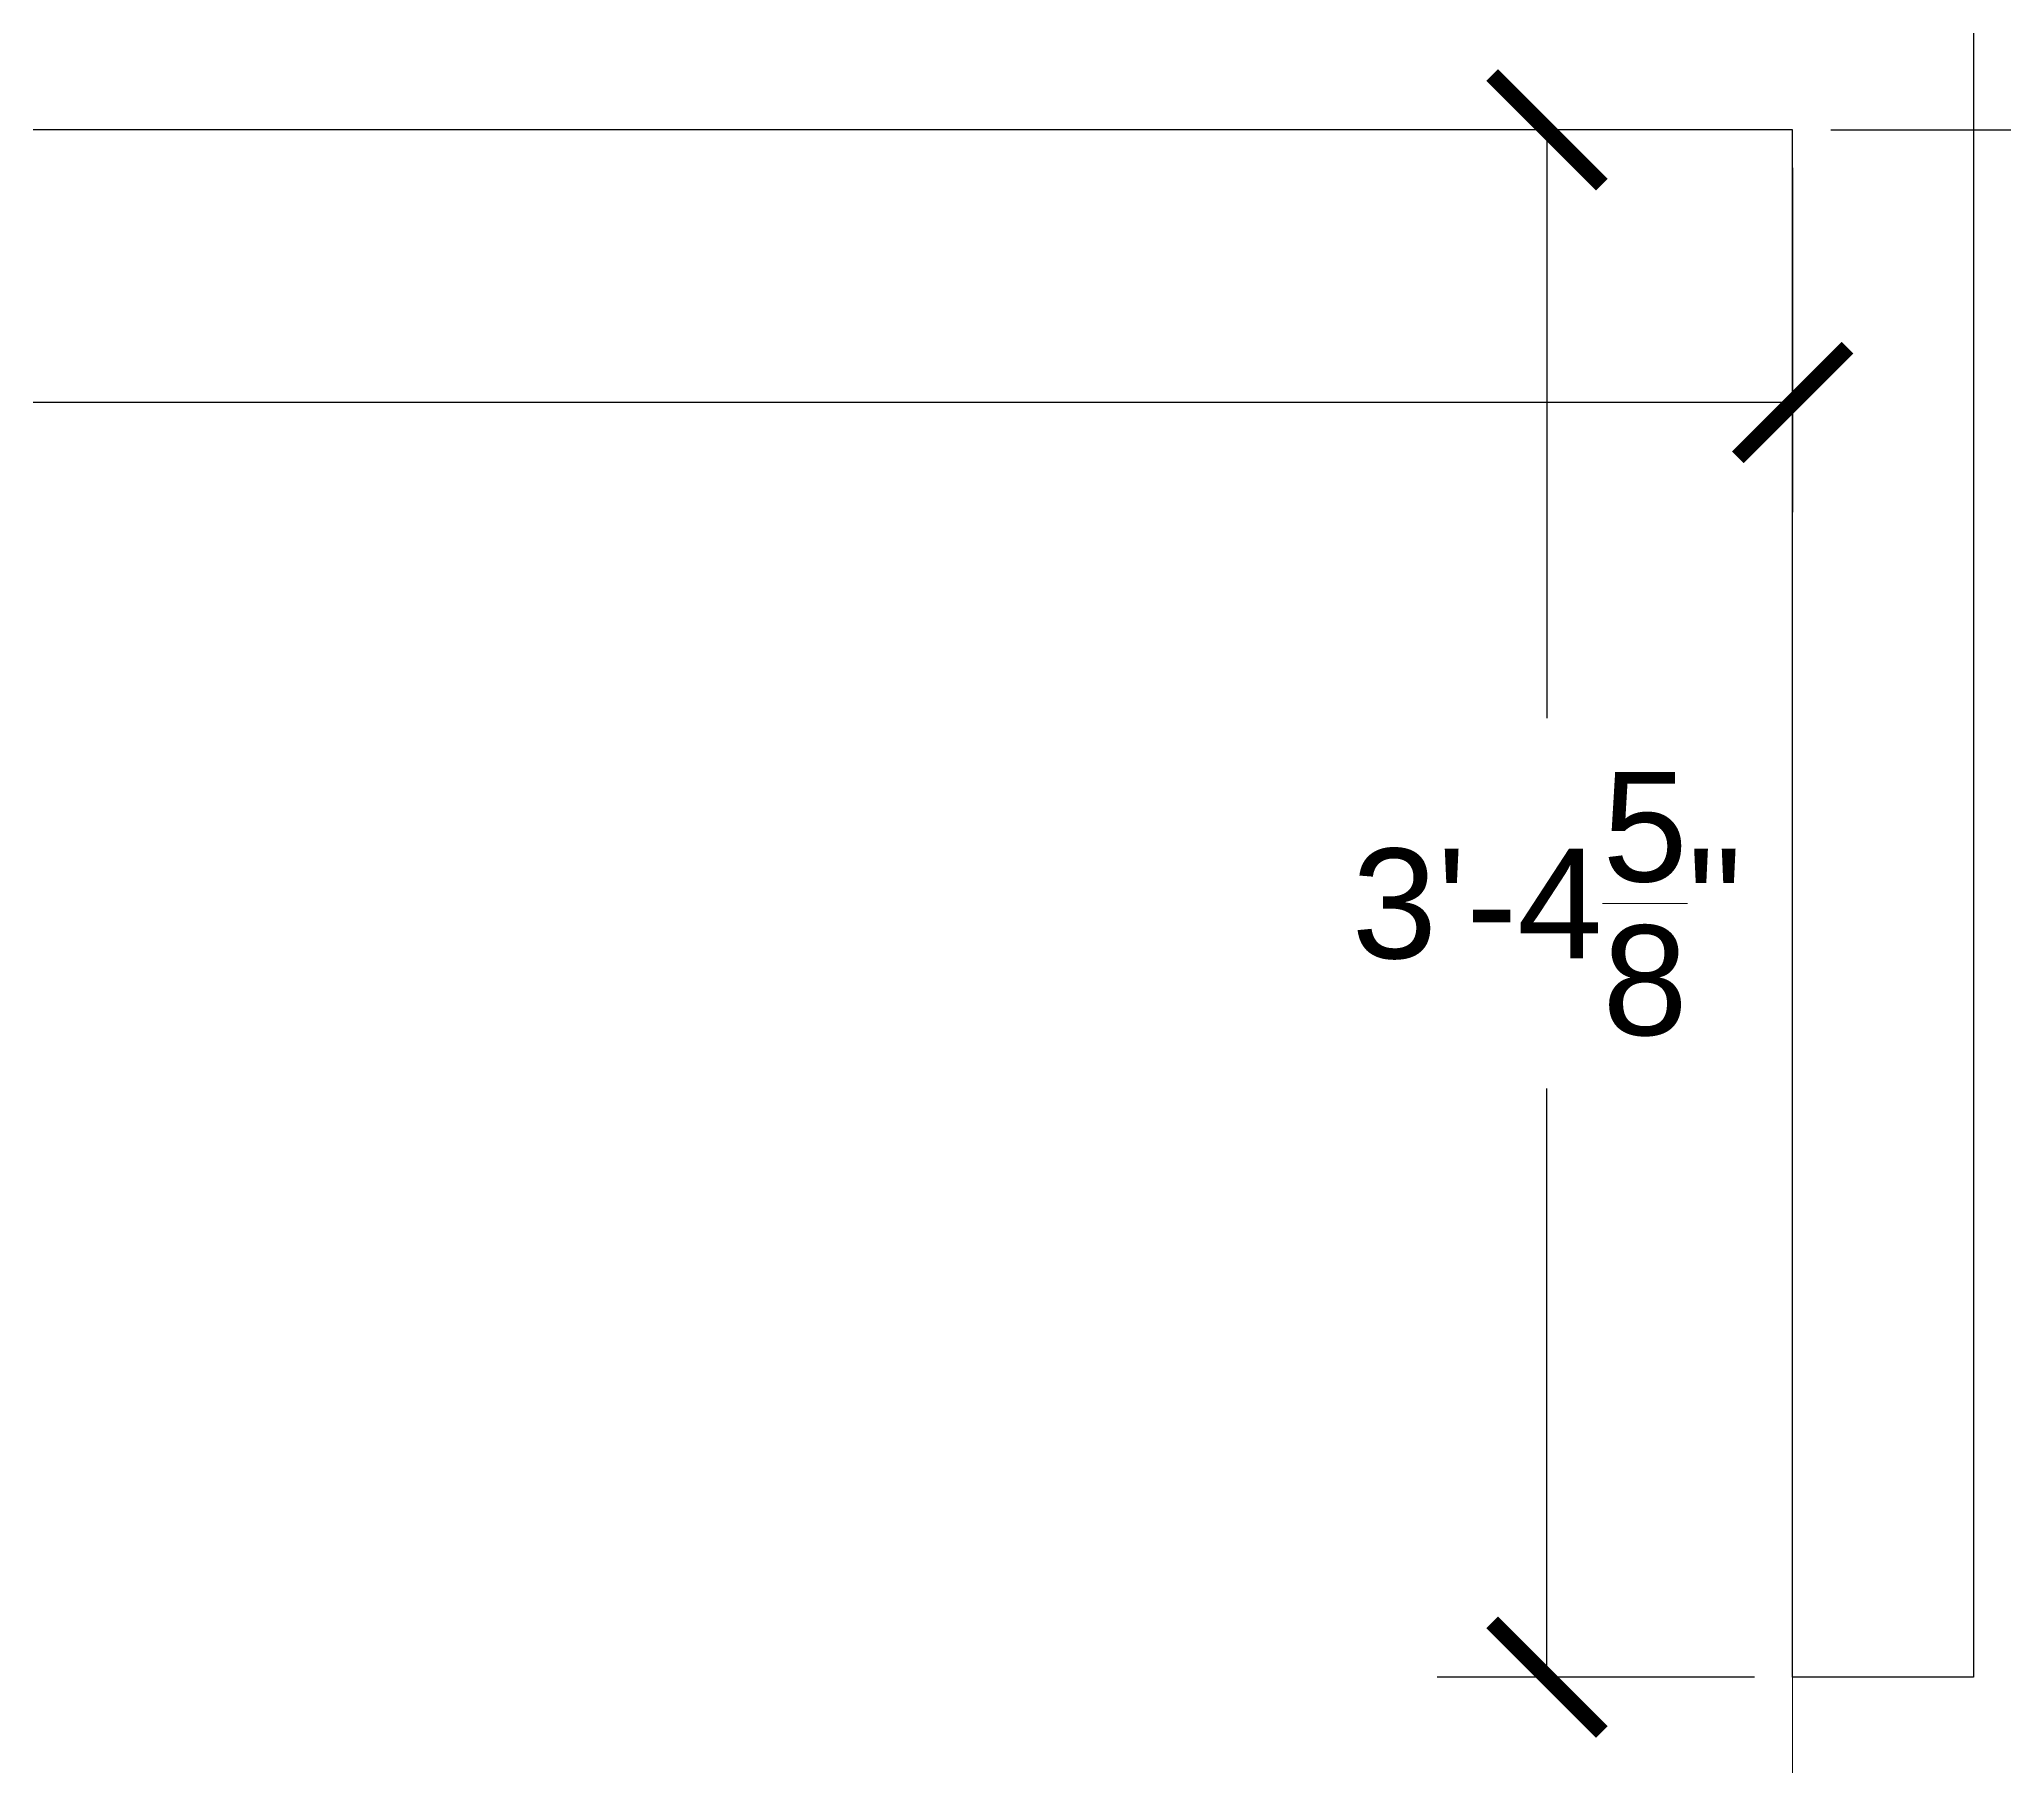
# Model space of a CAD drawing. Header units: inches. Extents: x 6 to 388, y 74 to 528.
# Drawn here: x 305.5 to 357.1, y 180.2 to 225.6 of the extents above; entities that cross this region are included whole.
import ezdxf

# ---------------------------------------------------------------- set-up
doc = ezdxf.new("R2010")
doc.units = ezdxf.units.IN
doc.header["$MEASUREMENT"] = 0
doc.layers.get('0').update_dxf_attribs({"lineweight": 9})
for name, color, linetype, lineweight in [('A201-Dimensions', 7, 'Continuous', 9), ('A201-Floorplan-2nd-floor', 7, 'Continuous', 9), ('A201-RCP', 7, 'Continuous', 9)]:
    doc.layers.add(name, color=color, linetype=linetype, lineweight=lineweight)
doc.styles.add('Annotative', font='Arial.ttf')
doc.dimstyles.new('Annotative', dxfattribs={"dimtxt": 0.18, "dimasz": 0.18, "dimexe": 0.18, "dimexo": 0.0625, "dimgap": 0.09, "dimtad": 0, "dimtih": 1, "dimtoh": 1, "dimdec": 4, "dimzin": 0, "dimdsep": 46, "dimlunit": 4, "dimtxsty": 'Annotative', "dimblk": 'ARCHTICK', "dimblk1": 'ARCHTICK', "dimblk2": 'ARCHTICK', "dimcen": 0.09, "dimadec": 0, "dimazin": 0, "dimtfac": 1, "dimtdec": 4, "dimtofl": 0, "dimtmove": 0, "dimatfit": 3, "dimldrblk": 'ARCHTICK', "dimfxl": 1, "dimtolj": 1, "dimtzin": 0, "dimarcsym": 0})

# ---------------------------------------------------------------- blocks, each defined once
blk = doc.blocks.new('_ArchTick')
at = {"color": 0, "linetype": 'ByBlock', "lineweight": 30, "const_width": 0.15}
blk.add_lwpolyline([(-0.5, -0.5), (0.5, 0.5)], dxfattribs=at)
blk = doc.blocks.new('*D610')
at = {"layer": 'A201-Dimensions', "color": 0, "lineweight": -2, "transparency": 16777216}
for p, q in [((247.259, 222.223), (247.259, 213.182)), ((351.572, 222.223), (351.572, 213.182)), ((247.259, 216.062), (290.713, 216.062)), ((351.572, 216.062), (305.297, 216.062))]:
    blk.add_line(p, q, dxfattribs=at)
at = {"layer": 'A201-Dimensions', "color": 0, "lineweight": -2, "transparency": 16777216, "xscale": 2.88, "yscale": 2.88, "zscale": 2.88, "rotation": 180}
blk.add_blockref('_ArchTick', (247.259, 216.062), dxfattribs=at)
at = {"layer": 'A201-Dimensions', "color": 0, "lineweight": -2, "transparency": 16777216, "xscale": 2.88, "yscale": 2.88, "zscale": 2.88}
blk.add_blockref('_ArchTick', (351.572, 216.062), dxfattribs=at)
at = {"layer": 'A201-Dimensions', "color": 0, "lineweight": 5, "transparency": 16777216, "insert": (298.005, 216.062), "char_height": 2.88, "attachment_point": 5, "style": 'Annotative'}
blk.add_mtext('\\A1;8\'-8{\\H1x;\\S5/16;}"', dxfattribs=at)
blk = doc.blocks.new('*D611')
at = {"layer": 'A201-Dimensions', "color": 0, "lineweight": -2, "transparency": 16777216}
for p, q in [((352.572, 223.223), (381.978, 223.223)), ((379.098, 223.223), (379.098, 157.073)), ((379.098, 90.826), (379.098, 147.3)), ((352.572, 90.826), (381.978, 90.826))]:
    blk.add_line(p, q, dxfattribs=at)
at = {"layer": 'A201-Dimensions', "color": 0, "lineweight": -2, "transparency": 16777216, "xscale": 2.88, "yscale": 2.88, "zscale": 2.88}
for p, rotation in [((379.098, 223.223), 90), ((379.098, 90.826), 270)]:
    blk.add_blockref('_ArchTick', p, dxfattribs=dict(at, rotation=rotation))
at = {"layer": 'A201-Dimensions', "color": 0, "lineweight": 5, "transparency": 16777216, "insert": (379.098, 152.187), "char_height": 2.88, "attachment_point": 5, "style": 'Annotative'}
blk.add_mtext('\\A1;11\'-0{\\H1x;\\S3/8;}"', dxfattribs=at)
blk = doc.blocks.new('*D601')
at = {"layer": 'A201-Dimensions', "color": 0, "lineweight": -2, "transparency": 16777216}
for p, q in [((350.572, 223.223), (342.241, 223.223)), ((345.121, 223.223), (345.121, 207.772)), ((345.121, 182.598), (345.121, 198.05)), ((350.572, 182.598), (342.241, 182.598))]:
    blk.add_line(p, q, dxfattribs=at)
at = {"layer": 'A201-Dimensions', "color": 0, "lineweight": -2, "transparency": 16777216, "xscale": 2.88, "yscale": 2.88, "zscale": 2.88}
for p, rotation in [((345.121, 223.223), 90), ((345.121, 182.598), 270)]:
    blk.add_blockref('_ArchTick', p, dxfattribs=dict(at, rotation=rotation))
at = {"layer": 'A201-Dimensions', "color": 0, "lineweight": 5, "transparency": 16777216, "insert": (345.121, 202.911), "char_height": 2.88, "attachment_point": 5, "style": 'Annotative'}
blk.add_mtext('\\A1;3\'-4{\\H1x;\\S5/8;}"', dxfattribs=at)

msp = doc.modelspace()

# ---------------------------------------------------------------- linework, layer by layer
at = {"layer": 'A201-Floorplan-2nd-floor', "lineweight": -3}
msp.add_lwpolyline([(242.50946, 227.9734), (351.57196, 227.9734), (351.57196, 245.0984), (356.32196, 245.0984), (356.32196, 182.5984), (351.57196, 182.5984), (351.57196, 223.2234), (247.25946, 223.2234), (247.25946, 211.5359), (242.50946, 211.5359)], close=True, dxfattribs=at)
at = {"layer": 'A201-RCP', "color": 3, "lineweight": 5}
msp.add_lwpolyline([(218.00946, 90.82563), (218.00946, 161.25085), (247.25946, 161.25085), (247.25946, 223.2234), (351.57196, 223.2234), (351.57196, 90.82563)], close=True, dxfattribs=at)

# ---------------------------------------------------------------- dimensions: what is measured, and where the dimension line sits
at = {"layer": 'A201-Dimensions', "lineweight": 5}
for base, p1, picture, middle, dimtype in [((345.12135, 223.2234), (351.57196, 182.5984), '*D601', (345.12135, 202.9109), 160), ((379.09757, 223.2234), (351.57196, 90.82563), '*D611', (379.09757, 152.18684), 161)]:
    dim = msp.add_linear_dim(base=base, p1=p1, p2=(351.57196, 223.2234), angle=90, dimstyle='Annotative', dxfattribs=at)
    dim.commit()
    dim.dimension.update_dxf_attribs({"geometry": picture, "text_midpoint": middle, "dimtype": dimtype})
dim = msp.add_linear_dim(base=(247.25946, 216.06212), p1=(351.57196, 223.2234), p2=(247.25946, 223.2234), dimstyle='Annotative', dxfattribs=at)
dim.commit()
dim.dimension.update_dxf_attribs({"geometry": '*D610', "text_midpoint": (298.00515, 216.06212), "dimtype": 160})

doc.saveas('drawing.dxf')
